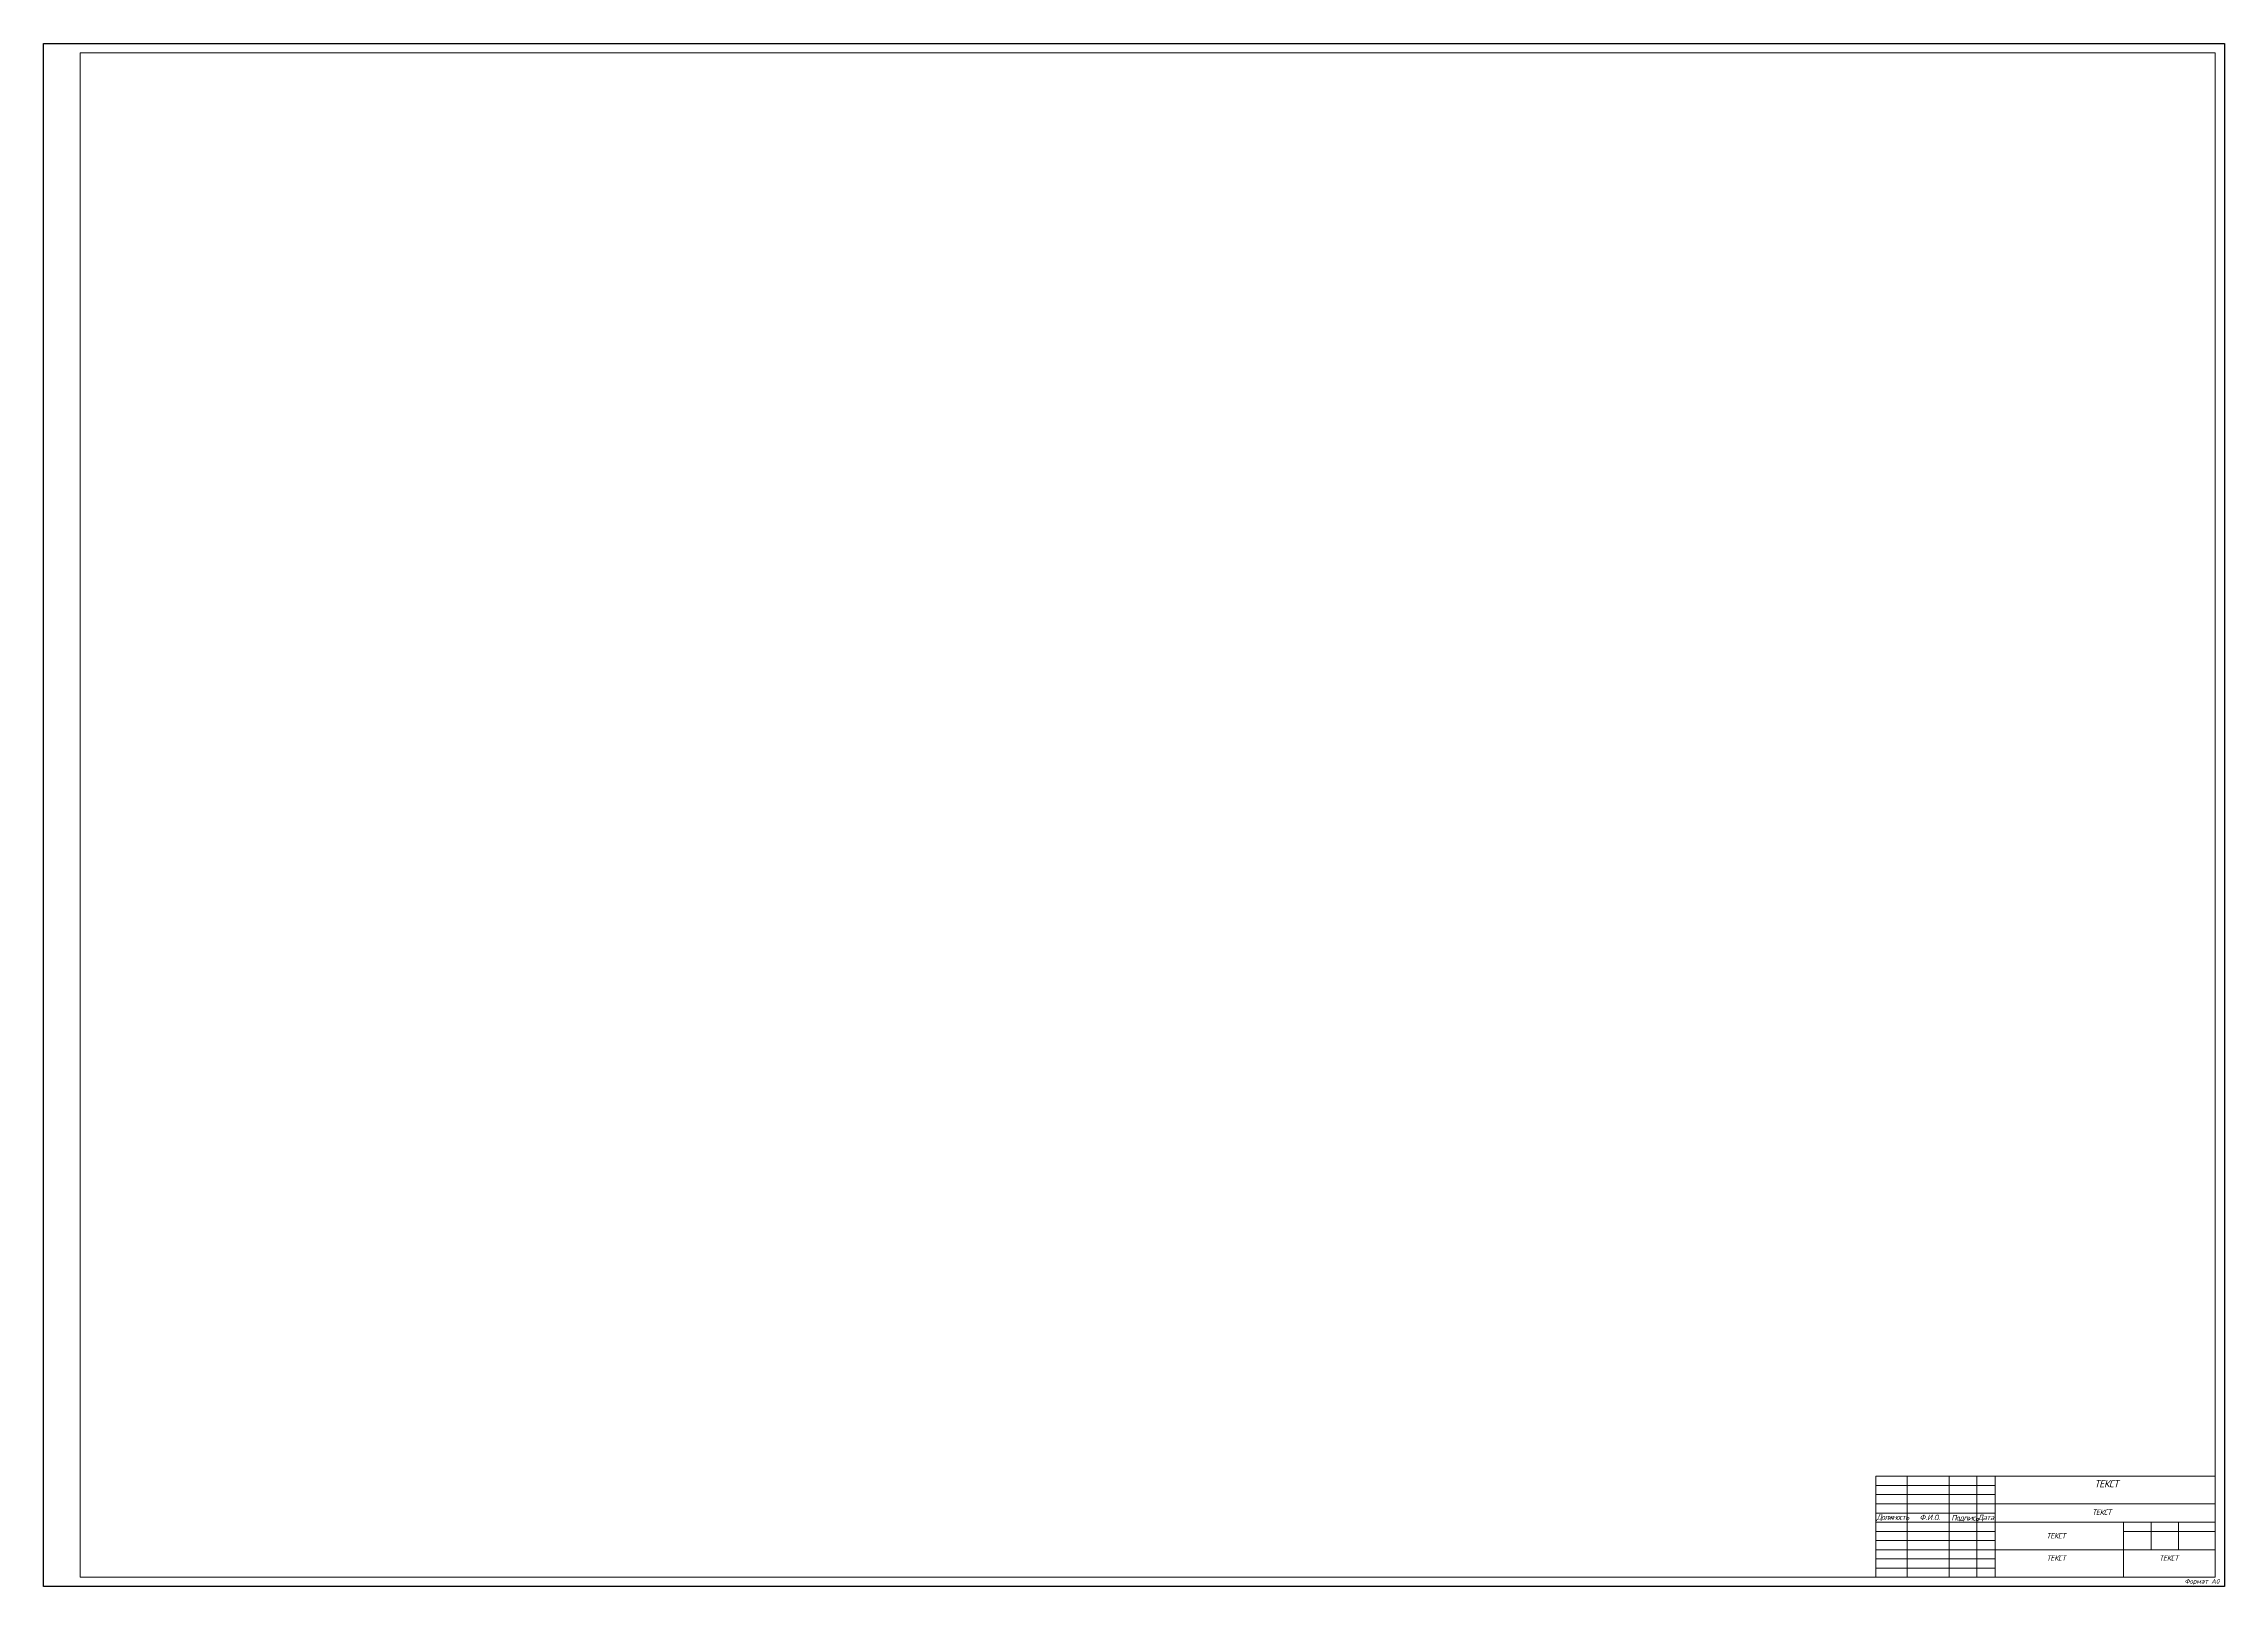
# Model space of a CAD drawing. Header units: millimetres. Extents: x 0 to 1189, y 0 to 841.
import ezdxf

# ---------------------------------------------------------------- set-up
doc = ezdxf.new("R2010")
doc.units = ezdxf.units.MM
doc.layers.add('рамка', color=7, linetype='Continuous')
doc.styles.add('ГОСТ', font='isocpeui.ttf')

msp = doc.modelspace()

# ---------------------------------------------------------------- linework, layer by layer
at = {"layer": 'рамка', "lineweight": 30}
for p, q in [((0, 0), (0, 841)), ((0, 841), (1189, 841)), ((1189, 841), (1189, 0)), ((1189, 0), (0, 0))]:
    msp.add_line(p, q, dxfattribs=at)
at = {"layer": 'рамка', "lineweight": 9}
for p, q in [((20, 5), (20, 836)), ((20, 836), (1184, 836)), ((1184, 836), (1184, 5)), ((1016, 5), (1016, 60)), ((1039, 5), (1039, 60)), ((1054, 5), (1054, 60)), ((1064, 5), (1064, 60)), ((999, 55), (1064, 55)), ((999, 50), (1064, 50)), ((999, 45), (1064, 45)), ((999, 40), (1064, 40)), ((1064, 45), (1184, 45)), ((999, 35), (1064, 35)), ((999, 30), (1064, 30)), ((999, 25), (1064, 25)), ((1064, 35), (1184, 35)), ((1134, 35), (1134, 5)), ((1134, 30), (1184, 30)), ((1149, 35), (1149, 20)), ((1164, 35), (1164, 20)), ((999, 20), (1064, 20)), ((999, 15), (1064, 15)), ((1064, 20), (1184, 20)), ((1184, 5), (20, 5)), ((999, 10), (1064, 10)), ((999, 5), (1184, 5)), ((999, 5), (1064, 5))]:
    msp.add_line(p, q, dxfattribs=at)
msp.add_lwpolyline([(1184, 60), (999, 60), (999, 5), (1184, 5)], close=True, dxfattribs=at)

# ---------------------------------------------------------------- texts
at = {"layer": 'рамка', "attachment_point": 1, "style": 'ГОСТ'}
for s, insert, char_height, width in [('\\pxqc;{\\T0.9;ТЕКСТ}', (1073.1, 58), 4, 102.996), ('{\\T0.75;Должность}', (999.4, 39.3), 3, 13.644), ('Ф.И.О.', (1022.8, 39.1), 3, 13.644), ('{\\T0.9;Подпись}', (1040.1, 38.9), 3, 13.644), ('{\\T0.9;Дата}', (1054.6, 39.1), 3, 13.644), ('\\pxqc;{\\T0.9;ТЕКСТ}', (1070.5, 41.9), 3, 102.996), ('\\pxqc;{\\T0.9;ТЕКСТ}', (1045.6, 29.1), 3, 102.996), ('\\pxqc;{\\T0.9;ТЕКСТ}', (1045.7, 17), 3, 102.996), ('\\pxqc;{\\T0.9;ТЕКСТ}', (1107.1, 17), 3, 102.996), ('Формат А0', (1167.3, 4), 2.5, 20.493)]:
    msp.add_mtext(s, dxfattribs=dict(at, insert=insert, char_height=char_height, width=width))

doc.saveas('drawing.dxf')
